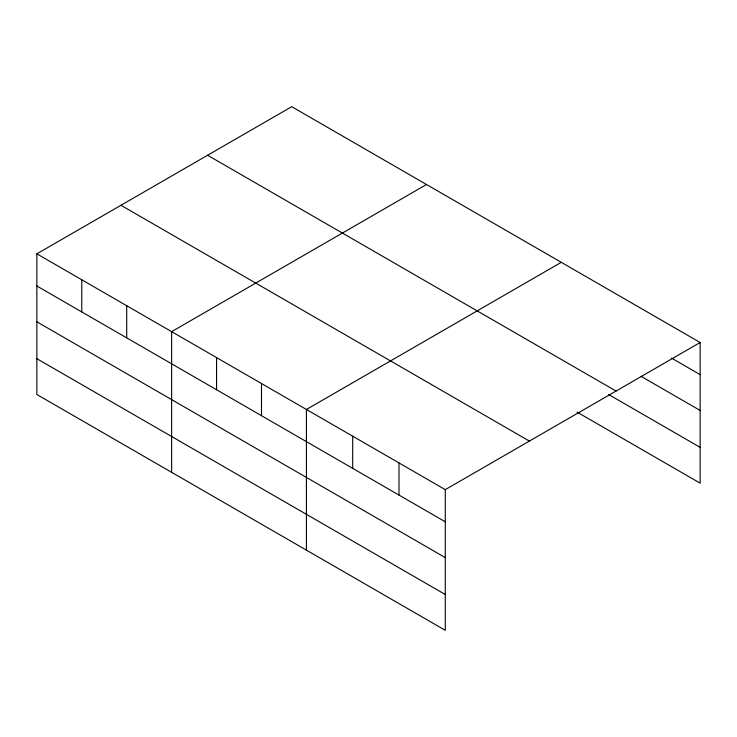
<?xml version="1.0" encoding="UTF-8"?>
<svg xmlns="http://www.w3.org/2000/svg" width="737" height="737" viewBox="0 0 737 737"><rect width="100%" height="100%" fill="white"/><g stroke="black" fill="none" stroke-linecap="round" stroke-linejoin="round"><path stroke-width="1.11" d="M445.277 557.605L445.277 489.644L36.85 253.841L36.85 394.498L445.277 630.31L445.277 557.605L36.85 321.802M577.043 412.084L700.15 483.159L700.15 342.502L291.723 106.69L36.85 253.841M426.502 184.508L171.629 331.659L171.629 472.316M561.281 262.326L306.417 409.468L306.417 550.134M445.277 489.644L700.15 342.502M671.591 358.154L700.15 374.645M641.061 376.34L700.15 410.454M207.613 155.249L616.04 391.052M608.559 394.47L700.15 447.35M120.96 205.282L529.387 441.085M36.85 285.993L445.277 521.796M36.85 358.689L445.277 594.501M398.993 462.919L398.993 495.071M352.701 436.193L352.701 468.345M261.488 383.535L261.488 415.677M216.558 357.592L216.558 389.744M126.709 305.717L126.709 337.868M81.779 279.774L81.779 311.926"/></g></svg>
